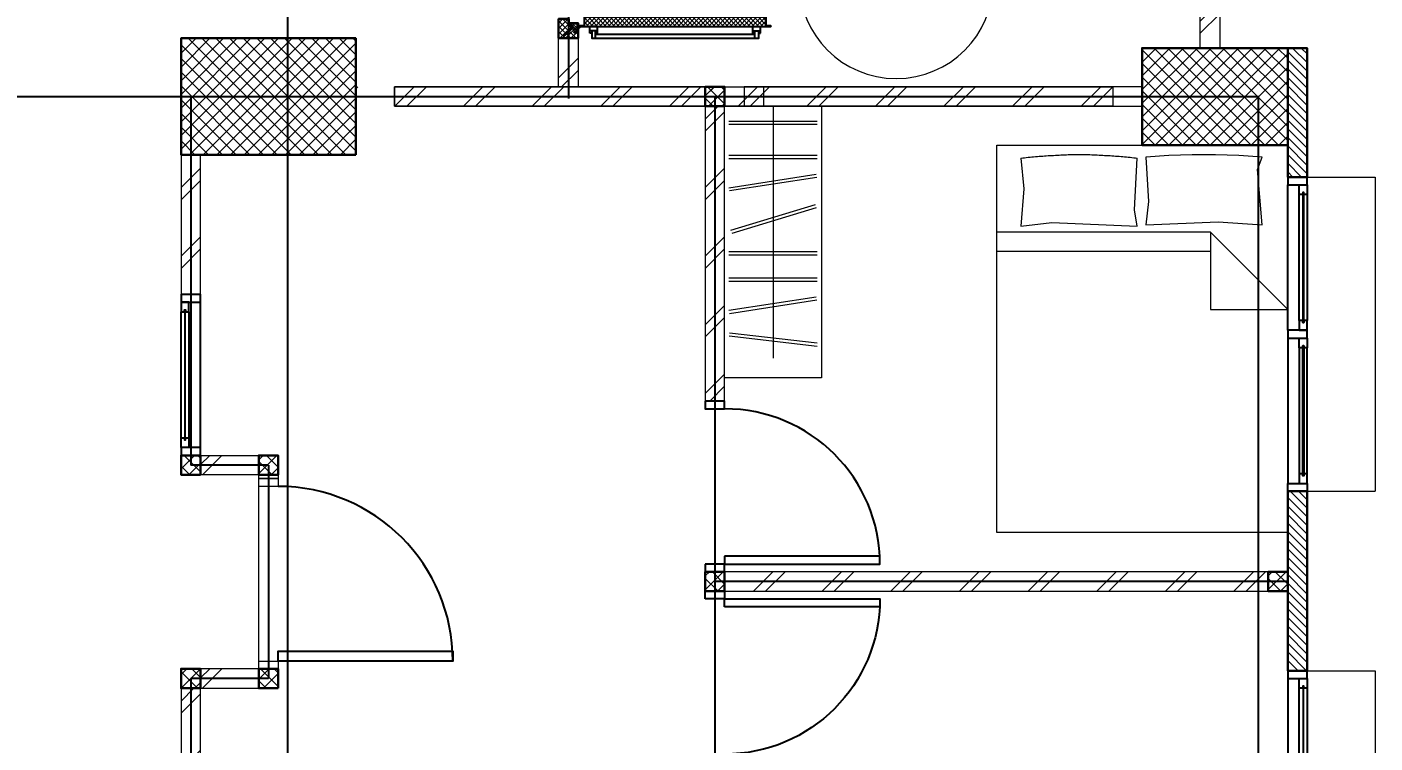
# Model space of a CAD drawing. Header units: millimetres. Extents: x -108 to 357, y -17 to 192.
# Drawn here: x 33.95 to 40.9, y 127.03 to 130.72 of the extents above; entities that cross this region are included whole.
import ezdxf
from ezdxf.enums import TextEntityAlignment as Align

# ---------------------------------------------------------------- set-up
doc = ezdxf.new("R2010")
doc.units = ezdxf.units.MM
for name, color, linetype, lineweight in [('ars', 11, 'Continuous', 0), ('ARSIR', 31, 'Continuous', 5), ('KACA', 151, 'Continuous', 5), ('KOL', 1, 'Continuous', 30), ('KOLOM', 4, 'Continuous', 9), ('lan', 7, 'Continuous', 15), ('NOT', 7, 'Continuous', 20), ('tem', 5, 'Continuous', 20)]:
    doc.layers.add(name, color=color, linetype=linetype, lineweight=lineweight)
doc.layers.add('as', color=1, linetype='Continuous', plot=False)
for name, color, linetype in [('HID', 1, 'Continuous'), ('Kusen', 30, 'Continuous'), ('STL', 6, 'Continuous')]:
    doc.layers.add(name, color=color, linetype=linetype)
doc.styles.add('S', font='simplex', dxfattribs={"width": 0.75})
doc.styles.get("Standard").update_dxf_attribs({"font": 'arial.ttf'})
pattern_1 = [(225, (1.1, 1e-06), (-0.014142, 0.014142), []), (135, (1.1, 1e-06), (0.014142, 0.014142), [])]
pattern_2 = [(315, (-2e-13, 1e-06), (0.014142, 0.014142), []), (45, (-2e-13, 1e-06), (-0.014142, 0.014142), [])]
pattern_3 = [(135, (376.279584, 513.928732), (-0.0220970869, -0.0220970869), [])]
pattern_4 = [(45, (2, 57.215), (-0.1767767, 0.1767767), []), (45, (2.0625, 57.215), (-0.1767767, 0.1767767), [])]

# ---------------------------------------------------------------- blocks, each defined once
blk = doc.blocks.new('T. J1')
at = {"layer": 'Kusen'}
for p, q in [((-0.7188, 0.1), (-0.0688, 0.1)), ((0.7212, 0.1), (0.0712, 0.1)), ((-0.0188, 0), (-0.7688, 0)), ((-0.0688, 0.06), (-0.7188, 0.06)), ((0.0212, 0), (0.7712, 0)), ((0.0712, 0.06), (0.7212, 0.06))]:
    blk.add_line(p, q, dxfattribs=at)
for points in [[(-0.8088, 0), (-0.7688, 0), (-0.7688, 0.1), (-0.8088, 0.1)], [(-0.0188, 0), (0.0212, 0), (0.0212, 0.1), (-0.0188, 0.1)], [(0.8112, 0), (0.7712, 0), (0.7712, 0.1), (0.8112, 0.1)]]:
    blk.add_lwpolyline(points, close=True, dxfattribs=at)
for points in [[(-0.7188, 0.0775), (-0.7188, 0.06), (-0.7688, 0.06), (-0.7688, 0.1), (-0.7188, 0.1), (-0.7188, 0.0825), (-0.7288, 0.0825), (-0.7288, 0.0775), (-0.7188, 0.0775)], [(-0.0688, 0.0775), (-0.0688, 0.06), (-0.0188, 0.06), (-0.0188, 0.1), (-0.0688, 0.1), (-0.0688, 0.0825), (-0.0588, 0.0825), (-0.0588, 0.0775), (-0.0688, 0.0775)], [(0.0712, 0.0775), (0.0712, 0.06), (0.0212, 0.06), (0.0212, 0.1), (0.0712, 0.1), (0.0712, 0.0825), (0.0612, 0.0825), (0.0612, 0.0775), (0.0712, 0.0775)], [(0.7212, 0.0775), (0.7212, 0.06), (0.7712, 0.06), (0.7712, 0.1), (0.7212, 0.1), (0.7212, 0.0825), (0.7312, 0.0825), (0.7312, 0.0775), (0.7212, 0.0775)]]:
    blk.add_lwpolyline(points, dxfattribs=at)
at = {"layer": 'Kusen', "color": 141}
for points in [[(-0.7288, 0.0775), (-0.0588, 0.0775), (-0.0588, 0.0825), (-0.7288, 0.0825)], [(0.7312, 0.0775), (0.0612, 0.0775), (0.0612, 0.0825), (0.7312, 0.0825)]]:
    blk.add_lwpolyline(points, close=True, dxfattribs=at)
blk = doc.blocks.new('T. J2')
at = {"layer": 'KACA', "color": 141}
blk.add_lwpolyline([(-0.3792, 0.0775), (0.2908, 0.0775), (0.2908, 0.0825), (-0.3792, 0.0825)], close=True, dxfattribs=at)
at = {"layer": 'Kusen'}
for p, q in [((-0.3692, 0.1), (0.2808, 0.1)), ((-0.4192, 0), (0.3308, 0)), ((0.2808, 0.06), (-0.3692, 0.06))]:
    blk.add_line(p, q, dxfattribs=at)
for points in [[(-0.4592, 0), (-0.4192, 0), (-0.4192, 0.1), (-0.4592, 0.1)], [(0.3308, 0), (0.3708, 0), (0.3708, 0.1), (0.3308, 0.1)]]:
    blk.add_lwpolyline(points, close=True, dxfattribs=at)
for points in [[(-0.3692, 0.0775), (-0.3692, 0.06), (-0.4192, 0.06), (-0.4192, 0.1), (-0.3692, 0.1), (-0.3692, 0.0825), (-0.3792, 0.0825), (-0.3792, 0.0775), (-0.3692, 0.0775)], [(0.2808, 0.0775), (0.2808, 0.06), (0.3308, 0.06), (0.3308, 0.1), (0.2808, 0.1), (0.2808, 0.0825), (0.2908, 0.0825), (0.2908, 0.0775), (0.2808, 0.0775)]]:
    blk.add_lwpolyline(points, dxfattribs=at)
blk = doc.blocks.new('P.80')
at = {"layer": 'Kusen'}
for points in [[(-69.8094, -74.8368), (-69.7694, -74.8368), (-69.7694, -74.0368), (-69.8094, -74.0368)], [(-70.6094, -74.9368), (-70.5694, -74.9368), (-70.5694, -74.8368), (-70.6094, -74.8368)], [(-69.7694, -74.9368), (-69.7294, -74.9368), (-69.7294, -74.8368), (-69.7694, -74.8368)]]:
    blk.add_lwpolyline(points, close=True, dxfattribs=at)
blk.add_arc((-69.7694, -74.8368), 0.8, 90, 180, dxfattribs=at)
blk = doc.blocks.new('K 10.10')
at = {"layer": 'ars'}
h = blk.add_hatch(dxfattribs=at)
h.set_pattern_fill('_USER', color=256, scale=0.05, angle=45, double=1, pattern_type=0)
h.set_pattern_definition([(45, (0, 0), (-0.035355339, 0.035355339), []), (135, (0, 0), (-0.035355339, -0.035355339), [])])
h.paths.add_polyline_path([(1560.5383, 1380.4069), (1560.6383, 1380.4069), (1560.6383, 1380.5069), (1560.5383, 1380.5069)])
at = {"layer": 'KOL'}
blk.add_lwpolyline([(1560.5383, 1380.4069), (1560.6383, 1380.4069), (1560.6383, 1380.5069), (1560.5383, 1380.5069)], close=True, dxfattribs=at)
blk = doc.blocks.new('P-90')
at = {"layer": 'Kusen'}
blk.add_lwpolyline([(374.6908, -21.5979), (374.7408, -21.5979), (374.7408, -22.4979), (374.6908, -22.4979)], close=True, dxfattribs=at)
at = {"layer": 'Kusen', "lineweight": 9}
for points in [[(373.8008, -22.4979), (373.8408, -22.4979), (373.8408, -22.5979), (373.8008, -22.5979)], [(374.7408, -22.4979), (374.7808, -22.4979), (374.7808, -22.5979), (374.7408, -22.5979)]]:
    blk.add_lwpolyline(points, close=True, dxfattribs=at)
at = {"layer": 'Kusen'}
blk.add_arc((374.7408, -22.4979), 0.9, 90, 180, dxfattribs=at)
blk = doc.blocks.new('BED1')
at = {"color": 0, "linetype": 'Continuous'}
for points in [[(1.9976, 0), (1.9976, 1.4976), (0, 1.4976), (0, 0), (1.9976, 0)], [(1.5484, 1.0993), (1.1489, 1.0993), (1.1489, 1.4976), (1.5484, 1.0993)], [(1.9346, 1.3656), (1.9443, 1.2458), (1.9467, 1.1259), (1.9467, 1.0061), (1.9443, 0.8862), (1.9346, 0.7663), (1.707, 0.7809), (1.586, 0.7663), (1.6017, 1.1404), (1.586, 1.3656), (1.8717, 1.3426), (1.9346, 1.3656)], [(1.4492, 1.0993), (1.4492, 0)], [(1.5484, 1.0993), (1.5484, 0)], [(1.9298, 0.1235), (1.7724, 0.138), (1.5799, 0.1235), (1.5981, 0.2833), (1.5799, 0.7228), (1.6634, 0.7094), (1.9298, 0.7228)], [(1.9298, 0.1235), (1.931, 0.1332), (1.9322, 0.1429), (1.9334, 0.1513), (1.9346, 0.161), (1.9346, 0.1707), (1.9358, 0.1804), (1.937, 0.1889), (1.9383, 0.1985), (1.9383, 0.2082), (1.9395, 0.2179), (1.9407, 0.2264), (1.9407, 0.2361), (1.9419, 0.2458), (1.9419, 0.2542), (1.9431, 0.2639), (1.9431, 0.2736), (1.9443, 0.2833), (1.9443, 0.2918), (1.9455, 0.3015), (1.9455, 0.3111), (1.9455, 0.3208), (1.9467, 0.3293), (1.9467, 0.339), (1.9467, 0.3487), (1.9467, 0.3584), (1.9479, 0.3668), (1.9479, 0.3765), (1.9479, 0.3862), (1.9479, 0.3959), (1.9479, 0.4044), (1.9479, 0.414), (1.9479, 0.4237), (1.9479, 0.4334), (1.9479, 0.4419), (1.9479, 0.4516), (1.9479, 0.4613), (1.9479, 0.4709), (1.9479, 0.4794), (1.9467, 0.4891), (1.9467, 0.4988), (1.9467, 0.5085), (1.9467, 0.5169), (1.9455, 0.5266), (1.9455, 0.5363), (1.9455, 0.546), (1.9443, 0.5545), (1.9443, 0.5642), (1.9431, 0.5738), (1.9431, 0.5835), (1.9419, 0.592), (1.9419, 0.6017), (1.9407, 0.6114), (1.9407, 0.6199), (1.9395, 0.6295), (1.9383, 0.6392), (1.9383, 0.6489), (1.937, 0.6574), (1.9358, 0.6671), (1.9346, 0.6768), (1.9346, 0.6864), (1.9334, 0.6949), (1.9322, 0.7046), (1.931, 0.7143), (1.9298, 0.7228)]]:
    blk.add_lwpolyline(points, dxfattribs=at)
blk = doc.blocks.new('LEMARI1')
for points in [[(0.6998, 0.4988), (-0.6998, 0.4988)], [(-0.6998, 0), (0.6998, 0), (0.6998, 0.4988), (-0.6998, 0.4988), (-0.6998, 0)], [(-0.5387, 0.4758), (-0.4855, 0.023)], [(-0.4685, 0.0254), (-0.5206, 0.477)], [(-0.3002, 0.4746), (-0.3705, 0.0242)], [(-0.3523, 0.0218), (-0.2821, 0.4709)], [(-0.2034, 0.477), (-0.2034, 0.0218)], [(-0.1852, 0.0218), (-0.1852, 0.477)], [(-0.0678, 0.477), (-0.0678, 0.0218)], [(-0.0496, 0.0218), (-0.0496, 0.477)], [(0.1755, 0.4722), (0.0436, 0.0363)], [(0.0605, 0.0315), (0.1937, 0.4673)], [(0.3317, 0.4746), (0.2627, 0.0242)], [(0.2797, 0.0218), (0.3499, 0.4709)], [(0.4286, 0.477), (0.4286, 0.0218)], [(0.4467, 0.0218), (0.4467, 0.477)], [(0.6053, 0.477), (0.6053, 0.0218)], [(0.6235, 0.0218), (0.6235, 0.477)], [(0.6998, 0.2494), (-0.5993, 0.2494)]]:
    blk.add_lwpolyline(points)
blk = doc.blocks.new('typikal-1')
at = {"layer": 'as'}
for p, q in [((2.5, 5.15), (2.5, 2.2)), ((0, 2.2), (6.2, 2.2)), ((1.9, -0.1), (1.9, -0.5)), ((1.9, -0.1), (3, -0.1)), ((3, -0.1), (3, -0.5)), ((0, -0.5), (1.9, -0.5)), ((3, -0.5), (6.2, -0.5))]:
    blk.add_line(p, q, dxfattribs=at)
at = {"layer": 'KOL'}
blk.add_lwpolyline([(2.035, 5.15), (2.96, 5.15), (2.96, 5.25), (2.035, 5.25)], close=True, dxfattribs=at)
at = {"layer": 'lan'}
blk.add_line((2.91, -0.15), (2.01, -0.15), dxfattribs=at)
at = {"layer": 'tem'}
for points in [[(2.45, 2.25), (2.55, 2.25), (2.55, 5.05), (2.45, 5.05)], [(0.05, 2.25), (-0.05, 2.25), (-0.05, 4.25), (0.05, 4.25)], [(1.57, 2.25), (0.05, 2.25), (0.05, 2.15), (1.57, 2.15)], [(-0.05, 2.15), (0.05, 2.15), (0.05, 0.55), (-0.05, 0.55)], [(0.05, 2.15), (-0.05, 2.15), (-0.05, 0.55), (0.05, 0.55)], [(1.97, -0.15), (1.95, -0.15), (1.95, -0.05), (1.97, -0.05)], [(1.95, -0.45), (1.85, -0.45), (1.85, -0.15), (1.95, -0.15)], [(2.95, -0.45), (3.05, -0.45), (3.05, -0.15), (2.95, -0.15)], [(1.02, -0.45), (0.3, -0.45), (0.3, -0.55), (1.02, -0.55)], [(3.05, -0.55), (4.35, -0.55), (4.35, -0.45), (3.05, -0.45)]]:
    blk.add_lwpolyline(points, close=True, dxfattribs=at)
at = {"layer": 'ars', "xscale": -1}
for name, p in [('BED1', (2.2476, 3.6524)), ('LEMARI1', (0.7498, 2.25))]:
    blk.add_blockref(name, p, dxfattribs=at)
at = {"layer": 'KOLOM', "extrusion": (0, 0, -1), "xscale": -1, "zscale": -1, "rotation": 180}
for p in [(-1563.0883, 1385.5569), (-1560.5883, 1382.6569), (-1563.0883, 1382.6569), (-1562.4883, 1380.3569), (-1563.5883, 1380.3569), (-1562.4883, 1379.9569), (-1563.5883, 1379.9569)]:
    blk.add_blockref('K 10.10', p, dxfattribs=at)
at = {"layer": 'KOLOM', "extrusion": (0, 0, -1), "zscale": -1, "rotation": 180}
blk.add_blockref('K 10.10', (1560.5883, 1382.6569), dxfattribs=at)
at = {"layer": 'Kusen'}
for name, p in [('T. J1', (1.2238, 5.15)), ('T. J2', (3.4192, 5.15)), ('P.80', (72.1794, 77.0868)), ('P-90', (-371.8308, 22.4479))]:
    blk.add_blockref(name, p, dxfattribs=at)
at = {"layer": 'Kusen', "xscale": -1}
blk.add_blockref('P.80', (-67.1794, 77.0868), dxfattribs=at)
at = {"layer": 'Kusen', "rotation": 180}
blk.add_blockref('T. J2', (1.3908, -0.45), dxfattribs=at)
blk = doc.blocks.new("k3'")
at = {"layer": 'ars'}
h = blk.add_hatch(dxfattribs=at)
h.set_pattern_fill('_USER', color=256, scale=0.05, angle=45, double=1, pattern_type=0)
h.set_pattern_definition([(45, (0, -4.975), (-0.03535534, 0.03535534), []), (135, (0, -4.975), (-0.03535534, -0.03535534), [])])
h.paths.add_polyline_path([(-0.25, -0.375), (0.25, -0.375), (0.25, 0.375), (-0.25, 0.375)])
at = {"layer": 'KOL'}
blk.add_lwpolyline([(-0.25, -0.375), (0.25, -0.375), (0.25, 0.375), (-0.25, 0.375)], close=True, dxfattribs=at)
blk = doc.blocks.new("k1'")
at = {"layer": 'ars'}
h = blk.add_hatch(dxfattribs=at)
h.set_pattern_fill('_USER', color=256, scale=0.05, angle=45, double=1, pattern_type=0)
h.set_pattern_definition([(45, (0, -5), (-0.03535534, 0.03535534), []), (135, (0, -5), (-0.03535534, -0.03535534), [])])
h.paths.add_polyline_path([(-0.3, -0.45), (0.3, -0.45), (0.3, 0.45), (-0.3, 0.45)])
at = {"layer": 'KOL'}
blk.add_lwpolyline([(-0.3, -0.45), (0.3, -0.45), (0.3, 0.45), (-0.3, 0.45)], close=True, dxfattribs=at)
blk = doc.blocks.new('D-P90')
at = {"layer": 'ars'}
h = blk.add_hatch(dxfattribs=at)
h.set_pattern_fill('ANSI37', color=256, scale=0.005, angle=-90, style=0)
h.set_pattern_definition([(45, (-1350.94906, -1248.591899), (0.01122532015, -0.01122532015), []), (315, (-1350.94906, -1248.591899), (-0.01122532015, -0.01122532015), [])])
h.paths.add_polyline_path([(0.009, -0.1833, -0.414214), (0.01, -0.1843), (0.01, -1.1162, -0.414214), (0.009, -1.1172), (-0.0345, -1.1172, 0.414214), (-0.037, -1.1197), (-0.037, -1.142, -1), (-0.0385, -1.142), (-0.0385, -0.1585, -1), (-0.037, -0.1585), (-0.037, -0.1808, 0.414214), (-0.0345, -0.1833)])
at = {"layer": 'as'}
for p, q in [((-0.0395, -0.1577), (-0.0457, -0.1577)), ((-0.0425, -0.1608), (-0.0425, -0.1546))]:
    blk.add_line(p, q, dxfattribs=at)
at = {"layer": 'HID'}
for p, q in [((-0.0437, -0.1248), (-0.0915, -0.077)), ((-0.0423, -0.1234), (-0.0907, -0.075)), ((-0.0657, -0.147), (-0.023, -0.1043)), ((-0.0628, -0.147), (-0.023, -0.1072)), ((0.9657, -0.147), (0.923, -0.1043)), ((0.9628, -0.147), (0.923, -0.1072)), ((0.9423, -0.1234), (0.9907, -0.075)), ((0.9437, -0.1248), (0.9915, -0.077))]:
    blk.add_line(p, q, dxfattribs=at)
for points in [[(-0.0439, -0.1252), (-0.044, -0.1251), (-0.042, -0.1231), (-0.0419, -0.1232)], [(0.9439, -0.1252), (0.944, -0.1251), (0.942, -0.1231), (0.9419, -0.1232)]]:
    blk.add_lwpolyline(points, dxfattribs=at)
at = {"layer": 'KOL'}
blk.add_line((0.97, -0.13), (0.97, -0.15), dxfattribs=at)
at = {"layer": 'Kusen'}
for p, q in [((-0.0422, -0.1567), (-0.0378, -0.1577)), ((-0.0419, -0.1553), (-0.0376, -0.1562))]:
    blk.add_line(p, q, dxfattribs=at)
at = {"layer": 'Kusen', "ltscale": 2}
for p, q in [((-0.0986, -0.2206), (-0.0986, -1.0599)), ((-0.0786, -0.2406), (-0.0786, -1.0599)), ((-0.074, -0.2106), (-0.04, -0.2106)), ((-0.074, -0.2206), (-0.074, -0.2106)), ((-0.074, -0.2506), (-0.074, -0.2406)), ((-0.074, -0.2506), (-0.04, -0.2506)), ((-0.0615, -0.2506), (-0.0615, -0.2106)), ((-0.04, -0.2506), (-0.04, -0.2106)), ((0.0455, -0.2106), (0.0115, -0.2106)), ((0.0115, -0.2506), (0.0115, -0.2106)), ((0.0455, -0.2506), (0.0115, -0.2506)), ((0.033, -0.2506), (0.033, -0.2106)), ((0.0455, -0.2206), (0.0455, -0.2106)), ((0.0455, -0.2506), (0.0455, -0.2406)), ((0.0528, -0.2406), (0.0528, -1.0599)), ((0.0728, -0.2206), (0.0728, -1.0599)), ((-0.074, -1.0499), (-0.04, -1.0499)), ((-0.074, -1.0499), (-0.074, -1.0599)), ((-0.074, -1.0799), (-0.074, -1.0899)), ((-0.074, -1.0899), (-0.04, -1.0899)), ((-0.0615, -1.0499), (-0.0615, -1.0899)), ((-0.04, -1.0499), (-0.04, -1.0899)), ((0.0455, -1.0499), (0.0115, -1.0499)), ((0.0115, -1.0499), (0.0115, -1.0899)), ((0.0455, -1.0899), (0.0115, -1.0899)), ((0.033, -1.0499), (0.033, -1.0899)), ((0.0455, -1.0499), (0.0455, -1.0599)), ((0.0455, -1.0799), (0.0455, -1.0899))]:
    blk.add_line(p, q, dxfattribs=at)
for points in [[(-0.0986, -0.2406), (-0.0615, -0.2406), (-0.0615, -0.2206), (-0.0986, -0.2206), (-0.0986, -0.2406)], [(0.0728, -0.2406), (0.033, -0.2406), (0.033, -0.2206), (0.0728, -0.2206), (0.0728, -0.2406)], [(-0.1013, -1.0599), (-0.0615, -1.0599), (-0.0615, -1.0799), (-0.1013, -1.0799), (-0.1013, -1.0599)], [(0.0728, -1.0599), (0.033, -1.0599), (0.033, -1.0799), (0.0728, -1.0799), (0.0728, -1.0599)]]:
    blk.add_lwpolyline(points, dxfattribs=at)
at = {"layer": 'Kusen'}
blk.add_circle((-0.0425, -0.1577), 0.001, dxfattribs=at)
for radius, start, end in [(0.0025, 75.78042, 11.38506), (0.9611, 270, 0.45972)]:
    blk.add_arc((-0.0425, -0.1577), radius, start, end, dxfattribs=at)
at = {"layer": 'STL'}
for p, q in [((-0.0385, -0.1585), (-0.0385, -1.142)), ((-0.037, -0.1808), (-0.037, -0.1585)), ((-0.0345, -0.1833), (0.009, -0.1833)), ((0.01, -0.1843), (0.01, -1.1162)), ((-0.037, -1.1197), (-0.037, -1.142)), ((-0.0345, -1.1172), (0.009, -1.1172))]:
    blk.add_line(p, q, dxfattribs=at)
for points in [[(0, -0.1002), (0, -0.1032), (-0.0185, -0.1032, 0.414214), (-0.02, -0.1047), (-0.02, -0.148, -0.414214), (-0.022, -0.15), (-0.068, -0.15, -0.414214), (-0.07, -0.148), (-0.07, -0.13), (-0.067, -0.13), (-0.067, -0.1455, 0.414214), (-0.0655, -0.147), (-0.0245, -0.147, 0.414214), (-0.023, -0.1455), (-0.023, -0.1022, -0.414214), (-0.021, -0.1002)], [(0.9, -0.1002), (0.9, -0.1032), (0.9185, -0.1032, -0.414214), (0.92, -0.1047), (0.92, -0.148, 0.414214), (0.922, -0.15), (0.968, -0.15, 0.414214), (0.97, -0.148), (0.97, -0.13), (0.967, -0.13), (0.967, -0.1455, -0.414214), (0.9655, -0.147), (0.9245, -0.147, -0.414214), (0.923, -0.1455), (0.923, -0.1022, 0.414214), (0.921, -0.1002)]]:
    blk.add_lwpolyline(points, format="xyb", close=True, dxfattribs=at)
blk.add_lwpolyline([(0.009, -0.1818), (-0.0345, -0.1818, -0.414214), (-0.0355, -0.1808), (-0.0355, -0.1585, 1), (-0.04, -0.1585), (-0.04, -1.142, 1), (-0.0355, -1.142), (-0.0355, -1.1197, -0.414214), (-0.0345, -1.1187), (0.009, -1.1187, 0.414214), (0.0115, -1.1162), (0.0115, -0.1843)], format="xyb", dxfattribs=at)
for centre, radius, start, end in [((-0.0377, -0.1585), 0.00075, 0, 180), ((-0.0345, -0.1808), 0.0025, 180, 270), ((0.009, -0.1843), 0.0025, 360, 90), ((0.009, -0.1843), 0.001, 360, 90), ((-0.0377, -1.142), 0.00075, 180, 0), ((-0.0345, -1.1197), 0.0025, 90, 180), ((0.009, -1.1162), 0.001, 270, 0)]:
    blk.add_arc(centre, radius, start, end, dxfattribs=at)
blk = doc.blocks.new('PINTU DARURAT')
at = {"layer": 'ARSIR'}
h = blk.add_hatch(dxfattribs=at)
h.set_pattern_fill('_USER', color=256, scale=0.02, angle=315, style=0, double=1, pattern_type=0)
h.set_pattern_definition(pattern_2)
edge = h.paths.add_edge_path()
edge.add_line((0, 0), (0.1, 0))
edge.add_line((0.1, 0), (0.1, 0.0502))
edge.add_line((0.1, 0.0502), (0.077, 0.0502))
edge.add_line((0.077, 0.0502), (0.077, 0.0955))
edge.add_arc((0.0755, 0.0955), 0.0015, 360, 450)
edge.add_line((0.0755, 0.097), (0.0345, 0.097))
edge.add_arc((0.0345, 0.0955), 0.0015, 90, 180)
edge.add_line((0.033, 0.0955), (0.033, 0.08))
edge.add_line((0.033, 0.08), (0.03, 0.08))
edge.add_line((0.03, 0.08), (0.03, 0.1))
edge.add_line((0.03, 0.1), (0, 0.1))
edge.add_line((0, 0.1), (0, 0))
h = blk.add_hatch(dxfattribs=at)
h.set_pattern_fill('_USER', color=256, scale=0.02, angle=315, style=0, double=1, pattern_type=0)
h.set_pattern_definition(pattern_2)
edge = h.paths.add_edge_path()
edge.add_line((0, 0), (0.1, 0))
edge.add_line((0.1, 0), (0.1, 0.0502))
edge.add_line((0.1, 0.0502), (0.077, 0.0502))
edge.add_line((0.077, 0.0502), (0.077, 0.0955))
edge.add_arc((0.0755, 0.0955), 0.0015, 360, 450)
edge.add_line((0.0755, 0.097), (0.0345, 0.097))
edge.add_arc((0.0345, 0.0955), 0.0015, 90, 180)
edge.add_line((0.033, 0.0955), (0.033, 0.08))
edge.add_line((0.033, 0.08), (0.03, 0.08))
edge.add_line((0.03, 0.08), (0.03, 0.1))
edge.add_line((0.03, 0.1), (0, 0.1))
edge.add_line((0, 0.1), (0, 0))
h = blk.add_hatch(dxfattribs=at)
h.set_pattern_fill('_USER', color=256, scale=0.02, angle=315, style=0, double=1, pattern_type=0)
h.set_pattern_definition(pattern_1)
edge = h.paths.add_edge_path()
edge.add_line((1.1, 0), (1, 0))
edge.add_line((1, 0), (1, 0.0502))
edge.add_line((1, 0.0502), (1.023, 0.0502))
edge.add_line((1.023, 0.0502), (1.023, 0.0955))
edge.add_arc((1.0245, 0.0955), 0.0015, -630, -540, ccw=False)
edge.add_line((1.0245, 0.097), (1.0655, 0.097))
edge.add_arc((1.0655, 0.0955), 0.0015, -360, -270, ccw=False)
edge.add_line((1.067, 0.0955), (1.067, 0.08))
edge.add_line((1.067, 0.08), (1.07, 0.08))
edge.add_line((1.07, 0.08), (1.07, 0.1))
edge.add_line((1.07, 0.1), (1.1, 0.1))
edge.add_line((1.1, 0.1), (1.1, 0))
h = blk.add_hatch(dxfattribs=at)
h.set_pattern_fill('_USER', color=256, scale=0.02, angle=315, style=0, double=1, pattern_type=0)
h.set_pattern_definition(pattern_1)
edge = h.paths.add_edge_path()
edge.add_line((1.1, 0), (1, 0))
edge.add_line((1, 0), (1, 0.0502))
edge.add_line((1, 0.0502), (1.023, 0.0502))
edge.add_line((1.023, 0.0502), (1.023, 0.0955))
edge.add_arc((1.0245, 0.0955), 0.0015, -630, -540, ccw=False)
edge.add_line((1.0245, 0.097), (1.0655, 0.097))
edge.add_arc((1.0655, 0.0955), 0.0015, -360, -270, ccw=False)
edge.add_line((1.067, 0.0955), (1.067, 0.08))
edge.add_line((1.067, 0.08), (1.07, 0.08))
edge.add_line((1.07, 0.08), (1.07, 0.1))
edge.add_line((1.07, 0.1), (1.1, 0.1))
edge.add_line((1.1, 0.1), (1.1, 0))
at = {"layer": 'KOL'}
blk.add_line((1.1, 0.1), (1.1, 0), dxfattribs=at)
blk.add_line((1.1, 0.1), (1.1, 0), dxfattribs=at)
blk.add_line((1.1, 0.1), (1.1, 0), dxfattribs=at)
blk.add_line((1.1, 0.1), (1.1, 0), dxfattribs=at)
for points in [[(0, 0), (0.1, 0), (0.1, 0.0502), (0.077, 0.0502), (0.077, 0.0955, 0.414214), (0.0755, 0.097), (0.0345, 0.097, 0.414214), (0.033, 0.0955), (0.033, 0.08), (0.03, 0.08), (0.03, 0.1), (0, 0.1)], [(0, 0), (0.1, 0), (0.1, 0.0502), (0.077, 0.0502), (0.077, 0.0955, 0.414214), (0.0755, 0.097), (0.0345, 0.097, 0.414214), (0.033, 0.0955), (0.033, 0.08), (0.03, 0.08), (0.03, 0.1), (0, 0.1)], [(1.1, 0), (1, 0), (1, 0.0502), (1.023, 0.0502), (1.023, 0.0955, -0.414214), (1.0245, 0.097), (1.0655, 0.097, -0.414214), (1.067, 0.0955), (1.067, 0.08), (1.07, 0.08), (1.07, 0.1), (1.1, 0.1)], [(1.1, 0), (1, 0), (1, 0.0502), (1.023, 0.0502), (1.023, 0.0955, -0.414214), (1.0245, 0.097), (1.0655, 0.097, -0.414214), (1.067, 0.0955), (1.067, 0.08), (1.07, 0.08), (1.07, 0.1), (1.1, 0.1)]]:
    blk.add_lwpolyline(points, format="xyb", close=True, dxfattribs=at)
at = {"layer": 'Kusen', "xscale": -1, "rotation": 180}
blk.add_blockref('D-P90', (0.1, -0.05), dxfattribs=at)
blk = doc.blocks.new('A-4')
at = {"layer": 'ars'}
h = blk.add_hatch(dxfattribs=at)
h.set_pattern_fill('TEMBOK', color=256, scale=0.25)
h.set_pattern_definition([(45, (-1.00016, -35.055), (-0.1767767, 0.1767767), []), (45, (-0.93766, -35.055), (-0.1767767, 0.1767767), [])])
h.paths.add_polyline_path([(6.25, 43), (6.35, 43), (6.35, 40.9), (6.25, 40.9)])
h = blk.add_hatch(dxfattribs=at)
h.set_pattern_fill('TEMBOK', color=256, scale=0.25)
h.set_pattern_definition([(45, (-37.205, -1.425), (-0.1767767, 0.1767767), []), (45, (-37.1425, -1.425), (-0.1767767, 0.1767767), [])])
h.paths.add_polyline_path([(2.945, 40.7), (3.045, 40.7), (3.045, 40.95), (2.945, 40.95)])
h = blk.add_hatch(dxfattribs=at)
h.set_pattern_fill('ANSI31', color=256, scale=0.25, angle=90, style=0)
h.set_pattern_definition(pattern_3)
h.paths.add_polyline_path([(6.7, 40.9), (6.7, 40.235), (6.8, 40.235), (6.8, 40.9)])
h = blk.add_hatch(dxfattribs=at)
h.set_pattern_fill('TEMBOK', color=256, scale=0.25)
h.set_pattern_definition(pattern_4)
h.paths.add_polyline_path([(1.9, 40.6), (1.9, 40.7), (3.7, 40.7), (3.7, 40.6)])
h = blk.add_hatch(dxfattribs=at)
h.set_pattern_fill('TEMBOK', color=256, scale=0.25)
h.set_pattern_definition(pattern_4)
h.paths.add_polyline_path([(5.95, 40.6), (5.95, 40.7), (3.8, 40.7), (3.8, 40.6)])
h = blk.add_hatch(dxfattribs=at)
h.set_pattern_fill('TEMBOK', color=256, scale=0.25)
h.set_pattern_definition([(45, (-3.55016, -11.165), (-0.1767767, 0.1767767), []), (45, (-3.48766, -11.165), (-0.1767767, 0.1767767), [])])
h.paths.add_polyline_path([(3.7, 40.6), (3.8, 40.6), (3.8, 39.08), (3.7, 39.08)])
h = blk.add_hatch(dxfattribs=at)
h.set_pattern_fill('TEMBOK', color=256, scale=0.25)
h.set_pattern_definition([(45, (-6.25016, -11.165), (-0.1767767, 0.1767767), []), (45, (-6.18766, -11.165), (-0.1767767, 0.1767767), [])])
h.paths.add_polyline_path([(1, 40.35), (1.1, 40.35), (1.1, 39.63), (1, 39.63)])
h = blk.add_hatch(dxfattribs=at)
h.set_pattern_fill('TEMBOK', color=256, scale=0.25)
h.set_pattern_definition([(45, (-3.695, 25.925), (-0.1767767, 0.1767767), []), (45, (-3.6325, 25.925), (-0.1767767, 0.1767767), [])])
h.paths.add_polyline_path([(1.4, 38.7), (1.1, 38.7), (1.1, 38.8), (1.4, 38.8)])
h = blk.add_hatch(dxfattribs=at)
h.set_pattern_fill('ANSI31', color=256, scale=0.25, angle=90, style=0)
h.set_pattern_definition(pattern_3)
h.paths.add_polyline_path([(6.7, 38.615), (6.7, 37.69), (6.8, 37.69), (6.8, 38.615)])
h = blk.add_hatch(dxfattribs=at)
h.set_pattern_fill('TEMBOK', color=256, scale=0.25)
h.set_pattern_definition([(45, (-0.795, 5.525), (-0.1767767, 0.1767767), []), (45, (-0.7325, 5.525), (-0.1767767, 0.1767767), [])])
h.paths.add_polyline_path([(6.6, 38.2), (3.8, 38.2), (3.8, 38.1), (6.6, 38.1)])
h = blk.add_hatch(dxfattribs=at)
h.set_pattern_fill('TEMBOK', color=256, scale=0.25)
h.set_pattern_definition([(45, (-3.695, 24.825), (-0.1767767, 0.1767767), []), (45, (-3.6325, 24.825), (-0.1767767, 0.1767767), [])])
h.paths.add_polyline_path([(1.4, 37.6), (1.1, 37.6), (1.1, 37.7), (1.4, 37.7)])
h = blk.add_hatch(dxfattribs=at)
h.set_pattern_fill('TEMBOK', color=256, scale=0.25)
h.set_pattern_definition([(45, (-6.25016, -14.165), (-0.1767767, 0.1767767), []), (45, (-6.18766, -14.165), (-0.1767767, 0.1767767), [])])
h.paths.add_polyline_path([(1, 37.6), (1.1, 37.6), (1.1, 36.3), (1, 36.3)])
at = {"layer": 'as'}
for p, q in [((2.995, 48.64), (2.995, 40.64)), ((1.55, 13.35), (1.55, 43.13)), ((-6.55, 40.65), (6.55, 40.65)), ((6.55, 15.85), (6.55, 40.65))]:
    blk.add_line(p, q, dxfattribs=at)
at = {"layer": 'KOL'}
for points in [[(6.7, 40.235), (6.7, 40.9), (6.8, 40.9), (6.8, 40.235)], [(6.7, 37.69), (6.7, 38.615), (6.8, 38.615), (6.8, 37.69)]]:
    blk.add_lwpolyline(points, close=True, dxfattribs=at)
at = {"layer": 'lan'}
for p, q in [((6.8, 40.235), (7.15, 40.235)), ((7.15, 40.235), (7.15, 38.615)), ((6.8, 38.615), (7.15, 38.615)), ((6.8, 37.69), (7.15, 37.69)), ((7.15, 37.69), (7.15, 36.86))]:
    blk.add_line(p, q, dxfattribs=at)
at = {"layer": 'tem'}
for points in [[(6.35, 43), (6.35, 40.9), (6.25, 40.9), (6.25, 43)], [(3.045, 40.95), (3.045, 40.7), (2.945, 40.7), (2.945, 40.95)]]:
    blk.add_lwpolyline(points, close=True, dxfattribs=at)
at = {"layer": 'tem', "ltscale": 2}
for points in [[(5.95, 40.6), (5.95, 40.7), (3.9, 40.7), (3.9, 40.6)], [(5.95, 40.6), (5.95, 40.7), (4, 40.7), (4, 40.6)]]:
    blk.add_lwpolyline(points, close=True, dxfattribs=at)
at = {"color": 2, "xscale": -1, "rotation": 270}
blk.add_blockref('PINTU DARURAT', (2.945, 40.95), dxfattribs=at)
at = {"layer": 'KOL', "rotation": 90}
for name, p in [("k1'", (1.45, 40.65)), ("k3'", (6.325, 40.65))]:
    blk.add_blockref(name, p, dxfattribs=at)
at = {"layer": 'lan', "rotation": 270}
blk.add_blockref('typikal-1', (1.55, 40.65), dxfattribs=at)
blk = doc.blocks.new('NAV')
blk.add_circle((0, -0.4), 0.4)
at = {"style": 'S', "width": 0.75, "flags": 4}
blk.add_attdef('AV', text='', height=0.3, dxfattribs=at).set_placement((0, -0.4), align=Align.MIDDLE)

msp = doc.modelspace()

# ---------------------------------------------------------------- block references
msp.add_blockref('A-4', (33.74738, 89.70808))
at = {"layer": 'NOT'}
ref = msp.add_blockref('NAV', (38.43095, 131.45026), dxfattribs=dict(at, xscale=-1.25, yscale=1.25, zscale=1.25))
ref.add_attrib('AV', 'PBS', dxfattribs={"layer": '0', "height": 0.35, "flags": 4}).set_placement((38.43095, 130.95026), align=Align.MIDDLE)

doc.saveas('drawing.dxf')
